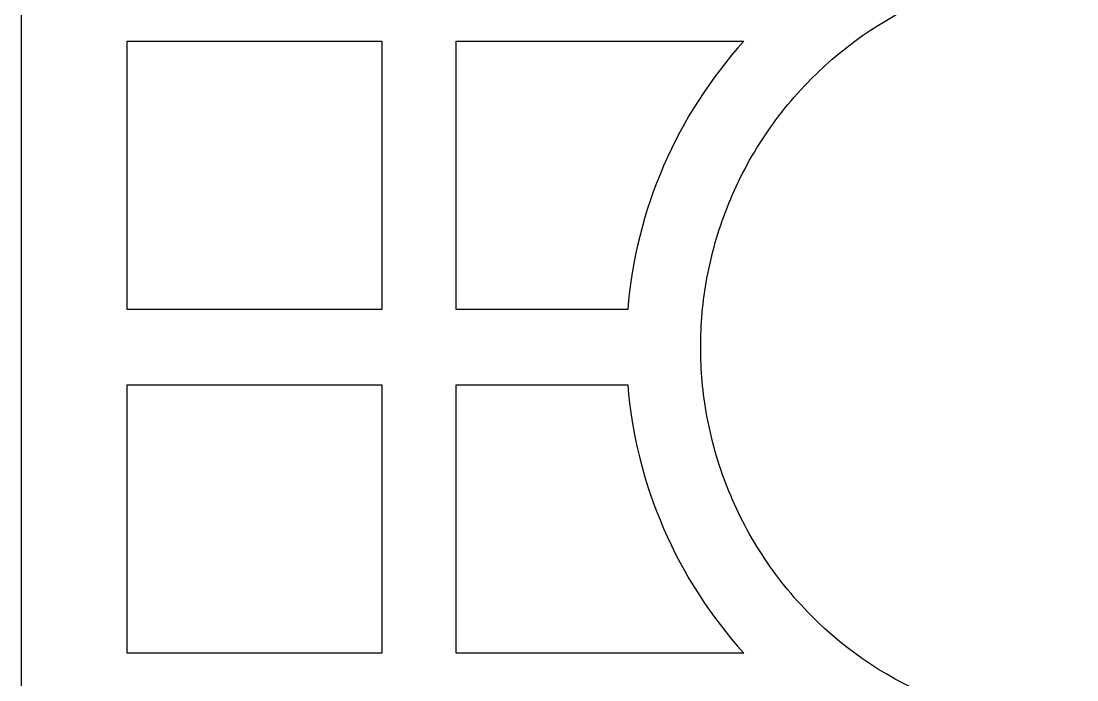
# Model space of a CAD drawing. Header units: centimetres. Extents: x -10 to 9.2, y -12 to 12.7.
# Drawn here: x -10.011 to -5.412, y 3.385 to 6.252 of the extents above; entities that cross this region are included whole.
import ezdxf

# ---------------------------------------------------------------- set-up
doc = ezdxf.new("R2010")
doc.units = ezdxf.units.CM
doc.header["$MEASUREMENT"] = 0
doc.layers.add('layer 1', color=7, linetype='Continuous')

msp = doc.modelspace()

# ---------------------------------------------------------------- linework, layer by layer
at = {"layer": 'layer 1', "color": 177}
for points, knots in [([(-0.8125, 12.67695), (-0.8125, 4.45748), (-0.8125, -3.76202), (-0.8125, -11.9815), (-0.8125, -11.9815), (-3.87863, -11.9815), (-6.94479, -11.9815), (-10.01093, -11.9815), (-10.01093, -11.9815), (-10.01093, -3.76202), (-10.01093, 4.45748), (-10.01093, 12.67695), (-10.01093, 12.67695), (-6.94479, 12.67695), (-3.87863, 12.67695), (-0.8125, 12.67695)], [0, 0, 0, 0, 0.2, 0.2, 0.2, 0.2, 0.4, 0.4, 0.4, 0.4, 0.6, 0.6, 0.6, 0.6, 1, 1, 1, 1]), ([(-5.41171, 3.18307), (-5.31272, 3.18307), (-5.21303, 3.19207), (-5.11349, 3.21061), (-5.11349, 3.21061), (-5.01003, 3.22989), (-4.90796, 3.25926), (-4.80843, 3.29893), (-4.80843, 3.29893), (-4.60103, 3.38159), (-4.41285, 3.50524), (-4.25287, 3.66634), (-4.25287, 3.66634), (-4.17288, 3.74687), (-4.10171, 3.83514), (-4.04001, 3.93015), (-4.04001, 3.93015), (-3.97918, 4.02382), (-3.92843, 4.1227), (-3.88794, 4.22568), (-3.88794, 4.22568), (-3.84854, 4.32584), (-3.81937, 4.42859), (-3.80021, 4.53278), (-3.80021, 4.53278), (-3.78182, 4.63296), (-3.77286, 4.73334), (-3.77286, 4.83299), (-3.77286, 4.83299), (-3.77286, 4.93265), (-3.78182, 5.03304), (-3.80021, 5.13323), (-3.80021, 5.13323), (-3.81937, 5.23741), (-3.84854, 5.34015), (-3.88794, 5.44035), (-3.88794, 5.44035), (-3.92843, 5.5433), (-3.97918, 5.64221), (-4.04001, 5.73586), (-4.04001, 5.73586), (-4.10171, 5.83086), (-4.17288, 5.91913), (-4.25287, 5.99968), (-4.25287, 5.99968), (-4.41285, 6.16076), (-4.60103, 6.28441), (-4.80843, 6.36709), (-4.80843, 6.36709), (-4.90796, 6.40675), (-5.01003, 6.4361), (-5.11349, 6.4554), (-5.11349, 6.4554), (-5.21303, 6.47393), (-5.31272, 6.48293), (-5.41171, 6.48293), (-5.41171, 6.48293), (-5.51069, 6.48293), (-5.6104, 6.47393), (-5.70994, 6.4554), (-5.70994, 6.4554), (-5.8134, 6.4361), (-5.91547, 6.40675), (-6.01495, 6.36709), (-6.01495, 6.36709), (-6.22237, 6.28441), (-6.41053, 6.16076), (-6.57056, 5.99968), (-6.57056, 5.99968), (-6.65055, 5.91913), (-6.72172, 5.83086), (-6.78339, 5.73586), (-6.78339, 5.73586), (-6.84423, 5.64221), (-6.895, 5.5433), (-6.93549, 5.44035), (-6.93549, 5.44035), (-6.97488, 5.34015), (-7.00402, 5.23741), (-7.0232, 5.13323), (-7.0232, 5.13323), (-7.04161, 5.03304), (-7.05057, 4.93265), (-7.05057, 4.83299), (-7.05057, 4.83299), (-7.05057, 4.73334), (-7.04161, 4.63296), (-7.0232, 4.53278), (-7.0232, 4.53278), (-7.00402, 4.42859), (-6.97488, 4.32584), (-6.93549, 4.22568), (-6.93549, 4.22568), (-6.895, 4.1227), (-6.84423, 4.02382), (-6.78339, 3.93015), (-6.78339, 3.93015), (-6.72172, 3.83514), (-6.65055, 3.74687), (-6.57056, 3.66634), (-6.57056, 3.66634), (-6.41053, 3.50524), (-6.22237, 3.38159), (-6.01495, 3.29893), (-6.01495, 3.29893), (-5.91547, 3.25926), (-5.8134, 3.22989), (-5.70994, 3.21061), (-5.70994, 3.21061), (-5.6104, 3.19207), (-5.51069, 3.18307), (-5.41171, 3.18307)], [0, 0, 0, 0, 0.0344828, 0.0344828, 0.0344828, 0.0344828, 0.0689655, 0.0689655, 0.0689655, 0.0689655, 0.1034483, 0.1034483, 0.1034483, 0.1034483, 0.137931, 0.137931, 0.137931, 0.137931, 0.1724138, 0.1724138, 0.1724138, 0.1724138, 0.2068966, 0.2068966, 0.2068966, 0.2068966, 0.2413793, 0.2413793, 0.2413793, 0.2413793, 0.2758621, 0.2758621, 0.2758621, 0.2758621, 0.3103448, 0.3103448, 0.3103448, 0.3103448, 0.3448276, 0.3448276, 0.3448276, 0.3448276, 0.3793103, 0.3793103, 0.3793103, 0.3793103, 0.4137931, 0.4137931, 0.4137931, 0.4137931, 0.4482759, 0.4482759, 0.4482759, 0.4482759, 0.4827586, 0.4827586, 0.4827586, 0.4827586, 0.5172414, 0.5172414, 0.5172414, 0.5172414, 0.5517241, 0.5517241, 0.5517241, 0.5517241, 0.5862069, 0.5862069, 0.5862069, 0.5862069, 0.6206897, 0.6206897, 0.6206897, 0.6206897, 0.6551724, 0.6551724, 0.6551724, 0.6551724, 0.6896552, 0.6896552, 0.6896552, 0.6896552, 0.7241379, 0.7241379, 0.7241379, 0.7241379, 0.7586207, 0.7586207, 0.7586207, 0.7586207, 0.7931034, 0.7931034, 0.7931034, 0.7931034, 0.8275862, 0.8275862, 0.8275862, 0.8275862, 0.862069, 0.862069, 0.862069, 0.862069, 0.8965517, 0.8965517, 0.8965517, 0.8965517, 0.9310345, 0.9310345, 0.9310345, 0.9310345, 1, 1, 1, 1]), ([(-9.5485, 4.99649), (-9.17908, 4.99649), (-8.80967, 4.99649), (-8.44022, 4.99649), (-8.44022, 4.99649), (-8.44022, 5.38586), (-8.44022, 5.77525), (-8.44022, 6.16462), (-8.44022, 6.16462), (-8.80967, 6.16462), (-9.17908, 6.16462), (-9.5485, 6.16462), (-9.5485, 6.16462), (-9.5485, 5.77525), (-9.5485, 5.38586), (-9.5485, 4.99649)], [0, 0, 0, 0, 0.2, 0.2, 0.2, 0.2, 0.4, 0.4, 0.4, 0.4, 0.6, 0.6, 0.6, 0.6, 1, 1, 1, 1]), ([(-8.11544, 4.99649), (-7.86648, 4.99649), (-7.61754, 4.99649), (-7.36861, 4.99649), (-7.36861, 4.99649), (-7.35085, 5.21197), (-7.29846, 5.42265), (-7.21185, 5.62267), (-7.21185, 5.62267), (-7.12531, 5.82271), (-7.00768, 6.0048), (-6.86303, 6.16462), (-6.86303, 6.16462), (-7.28051, 6.16462), (-7.69798, 6.16462), (-8.11544, 6.16462), (-8.11544, 6.16462), (-8.11544, 5.77525), (-8.11544, 5.38586), (-8.11544, 4.99649)], [0, 0, 0, 0, 0.1666667, 0.1666667, 0.1666667, 0.1666667, 0.3333333, 0.3333333, 0.3333333, 0.3333333, 0.5, 0.5, 0.5, 0.5, 0.6666667, 0.6666667, 0.6666667, 0.6666667, 1, 1, 1, 1]), ([(-8.44022, 4.66953), (-8.80967, 4.66953), (-9.17908, 4.66953), (-9.5485, 4.66953), (-9.5485, 4.66953), (-9.5485, 4.28013), (-9.5485, 3.89076), (-9.5485, 3.5014), (-9.5485, 3.5014), (-9.17908, 3.5014), (-8.80967, 3.5014), (-8.44022, 3.5014), (-8.44022, 3.5014), (-8.44022, 3.89076), (-8.44022, 4.28013), (-8.44022, 4.66953)], [0, 0, 0, 0, 0.2, 0.2, 0.2, 0.2, 0.4, 0.4, 0.4, 0.4, 0.6, 0.6, 0.6, 0.6, 1, 1, 1, 1]), ([(-8.11544, 3.5014), (-7.69798, 3.5014), (-7.2805, 3.5014), (-6.86303, 3.5014), (-6.86303, 3.5014), (-7.00768, 3.6612), (-7.12528, 3.84331), (-7.21185, 4.04332), (-7.21185, 4.04332), (-7.29846, 4.24335), (-7.35085, 4.45406), (-7.36861, 4.66953), (-7.36861, 4.66953), (-7.61754, 4.66953), (-7.86648, 4.66953), (-8.11544, 4.66953), (-8.11544, 4.66953), (-8.11544, 4.28013), (-8.11544, 3.89076), (-8.11544, 3.5014)], [0, 0, 0, 0, 0.1666667, 0.1666667, 0.1666667, 0.1666667, 0.3333333, 0.3333333, 0.3333333, 0.3333333, 0.5, 0.5, 0.5, 0.5, 0.6666667, 0.6666667, 0.6666667, 0.6666667, 1, 1, 1, 1])]:
    msp.add_open_spline(points, degree=3, knots=knots, dxfattribs=at)

doc.saveas('drawing.dxf')
